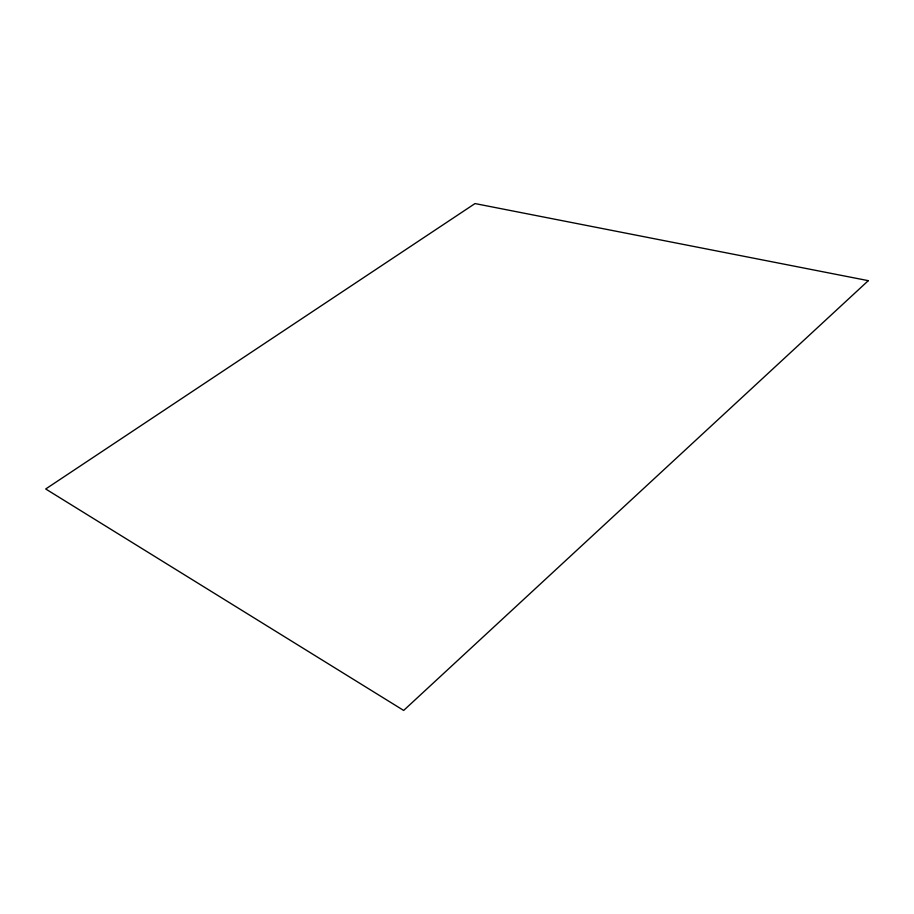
<?xml version="1.0" encoding="UTF-8"?>
<svg xmlns="http://www.w3.org/2000/svg" width="914" height="914" viewBox="0 0 914 914"><rect width="100%" height="100%" fill="white"/><g stroke="black" fill="none" stroke-linecap="round" stroke-linejoin="round"><path stroke-width="1.37" d="M868.3 280.667L403.657 710.429L45.7 488.979L475.006 203.571L868.3 280.667"/></g></svg>
